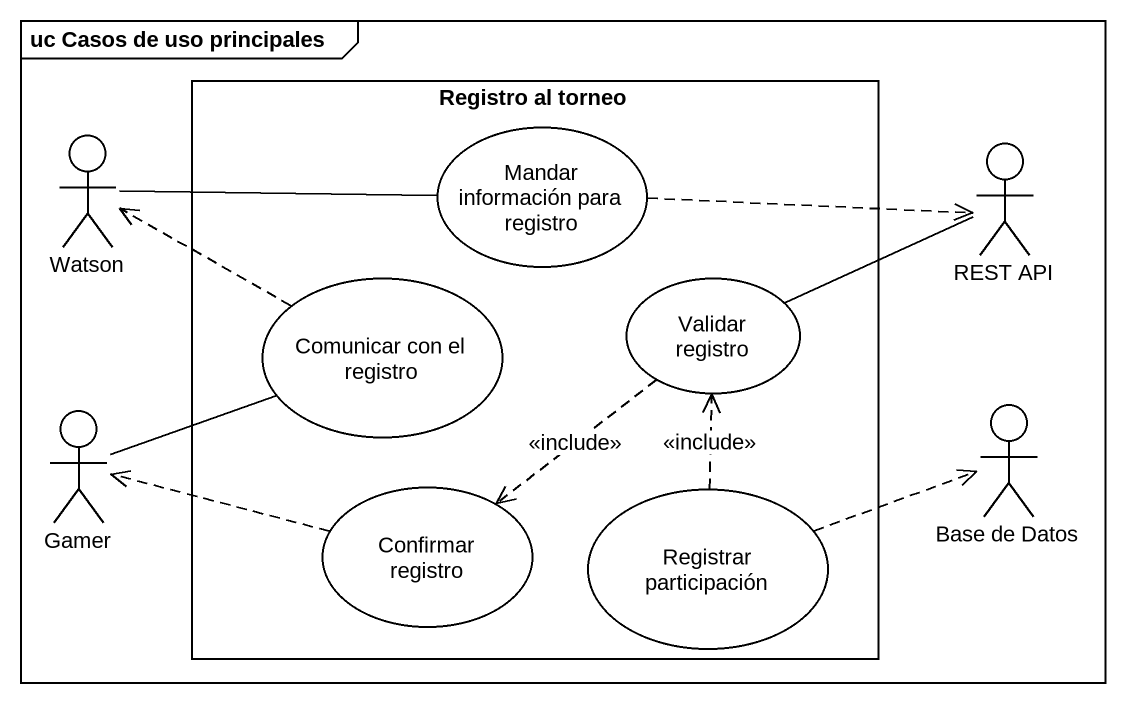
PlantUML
@startuml
mainframe uc Casos de uso principales
rectangle "Registro al torneo" as Registro_al_torneo {
  usecase "Mandar información para registro" as Mandar_información_para
  usecase "Comunicar con el registro" as Comunicar_con_el_registro
  usecase "Validar registro" as Validar_registro
  usecase "Confirmar registro" as Confirmar_registro
  usecase "Registrar participación" as Registrar_participación
}
actor Watson
actor "REST API" as REST_API
actor Gamer
actor "Base de Datos" as Base_de_Datos
Watson -right- Mandar_información_para
Mandar_información_para .right.> REST_API
REST_API -left- Validar_registro
Comunicar_con_el_registro .left.> Watson
Validar_registro ..> Confirmar_registro : <<include>>
Gamer -right- Comunicar_con_el_registro
Confirmar_registro .left.> Gamer
Registrar_participación .up.> Validar_registro : <<include>>
Registrar_participación .right.> Base_de_Datos
@enduml
